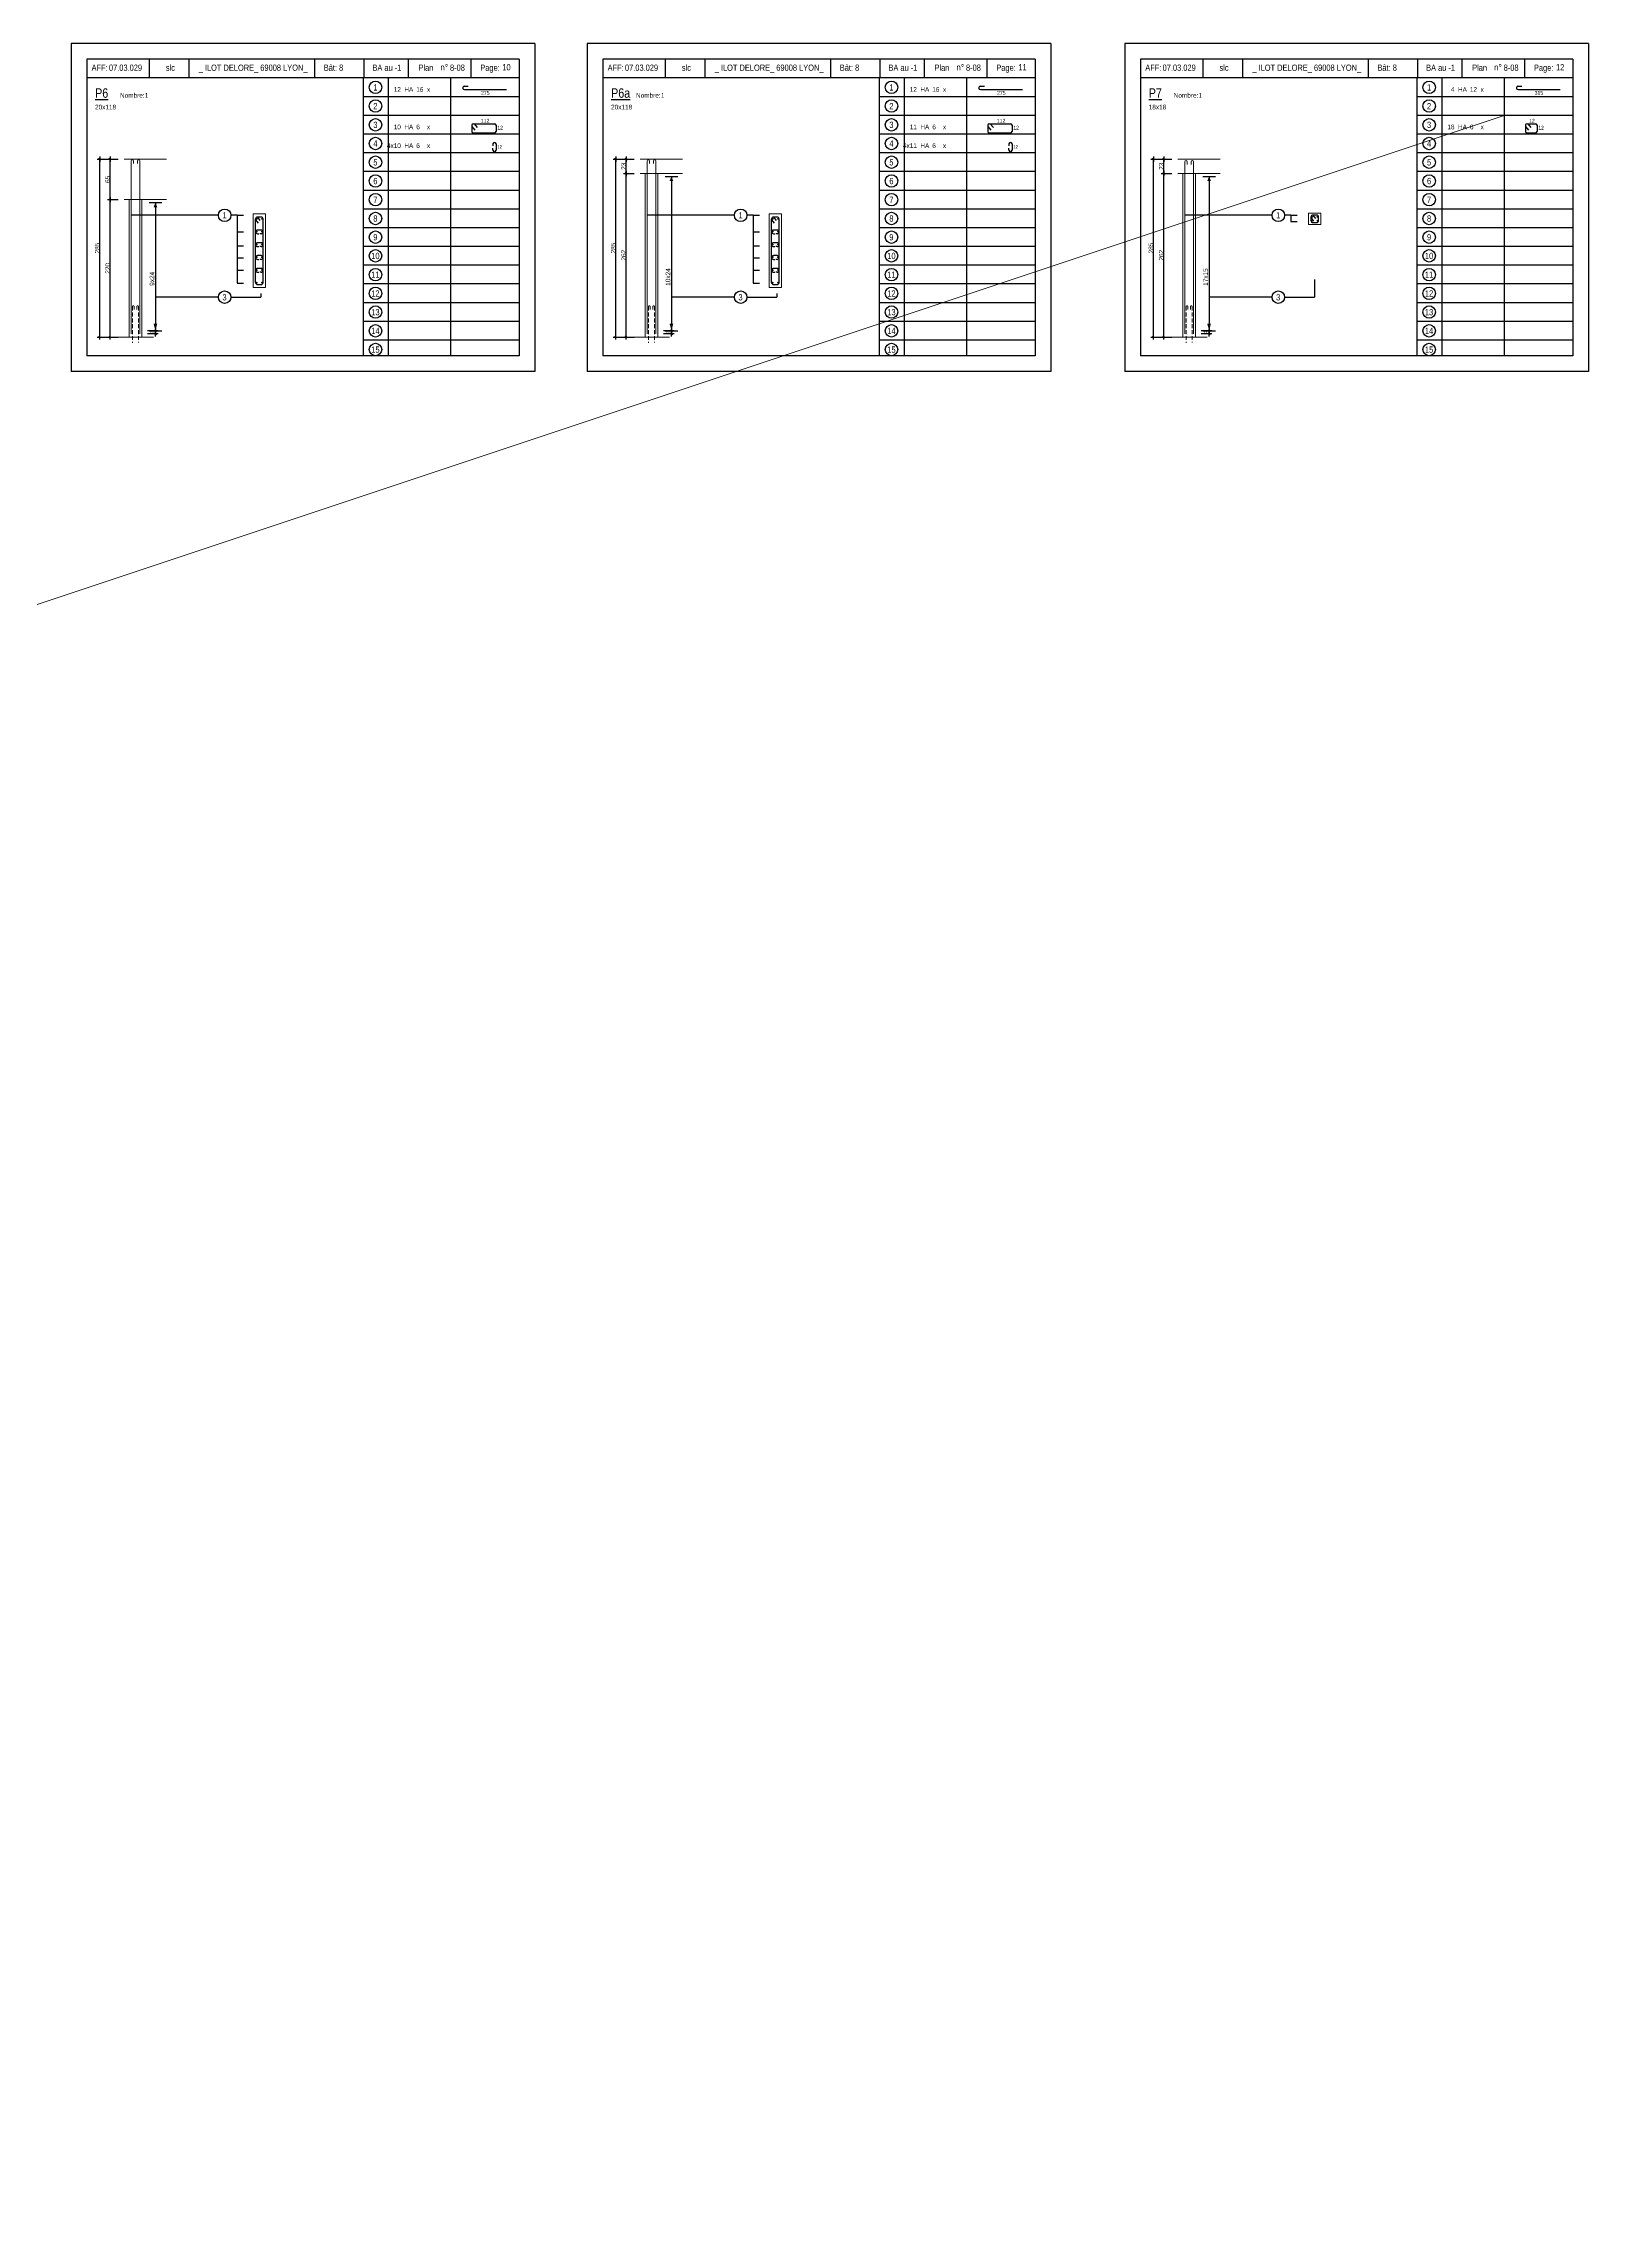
# Model space of a CAD drawing. Header units: metres. Extents: x -9927 to 45032, y -190416 to 12166.
# Drawn here: x 14492 to 19441, y -51960 to -44974 of the extents above; entities that cross this region are included whole.
import ezdxf
from ezdxf.enums import TextEntityAlignment as Align

# ---------------------------------------------------------------- set-up
doc = ezdxf.new("R2010")
doc.units = ezdxf.units.M
doc.header["$PDMODE"] = 65
doc.linetypes.add('CACHE2', pattern=[0.1875, 0.125, -0.0625])
for name, color, linetype in [('01_cote_gen', 4, 'Continuous'), ('01_fenetres', 171, 'Continuous'), ('01_linteaux', 3, 'Continuous'), ('01_sem', 42, 'Continuous'), ('01_texte', 230, 'Continuous'), ('AA_COTES', 2, 'Continuous')]:
    doc.layers.add(name, color=color, linetype=linetype)
doc.styles.add('STYLE2', font='ARIALN.TTF')
doc.dimstyles.new('JB25', dxfattribs={"dimscale": 0.1, "dimtxt": 150, "dimasz": 17, "dimexe": 0.1, "dimexo": 0.1, "dimgap": 0.09, "dimtad": 1, "dimdec": 1, "dimlfac": 0.5, "dimdsep": 46, "dimtxsty": 'STYLE2', "dimblk1": 'BOND_G', "dimblk2": 'BOND_D', "dimsah": 1, "dimcen": 1.5, "dimdle": 0.01, "dimse1": 1, "dimse2": 1, "dimclrd": 4, "dimclre": 2, "dimclrt": 5, "dimadec": 0, "dimazin": 0, "dimtfac": 2.333333, "dimtdec": 1, "dimtix": 1, "dimtmove": 2, "dimatfit": 3, "dimldrblk": 'BOND_G', "dimfxl": 1, "dimtolj": 1, "dimtzin": 0, "dimarcsym": 0})

# ---------------------------------------------------------------- blocks, each defined once
blk = doc.blocks.new('BOND_G')
at = {"layer": 'AA_COTES', "color": 0}
for p, q in [((5, 0), (-5, 0)), ((1.8, 1.8), (-1.8, -1.8)), ((0, -5), (0, 15))]:
    blk.add_line(p, q, dxfattribs=at)
blk = doc.blocks.new('BOND_D')
at = {"layer": 'AA_COTES', "color": 0}
for p, q in [((5, 0), (-5, 0)), ((-1.8, -1.8), (1.8, 1.8)), ((0, 5), (0, -15))]:
    blk.add_line(p, q, dxfattribs=at)
blk = doc.blocks.new('*D501')
at = {"layer": '01_cote_gen', "color": 4, "linetype": 'Continuous', "lineweight": -2, "transparency": 16777216}
blk.add_line((14671.2, -45912.1), (14671.2, -45345.5), dxfattribs=at)
at = {"layer": 'DEFPOINTS', "color": 0, "linetype": 'Continuous', "lineweight": 0, "transparency": 16777216}
for p in [(14671.2, -45343.8), (14805.9, -45343.8), (14765.9, -45913.8)]:
    blk.add_point(p, dxfattribs=at)
at = {"layer": '01_cote_gen', "color": 4, "linetype": 'Continuous', "lineweight": -2, "transparency": 16777216, "xscale": 1.7, "yscale": 1.7, "zscale": 1.7}
for name, p, rotation in [('BOND_D', (14671.2, -45343.8), 90), ('BOND_G', (14671.2, -45913.8), 270)]:
    blk.add_blockref(name, p, dxfattribs=dict(at, rotation=rotation))
at = {"layer": '01_cote_gen', "color": 5, "linetype": 'Continuous', "lineweight": 0, "transparency": 16777216, "insert": (14663.6, -45628.8), "char_height": 15, "attachment_point": 5, "rotation": 90, "style": 'STYLE2'}
blk.add_mtext('\\A1;285', dxfattribs=at)
blk = doc.blocks.new('*D502')
at = {"layer": '01_cote_gen', "color": 4, "linetype": 'Continuous', "lineweight": -2, "transparency": 16777216}
blk.add_line((14704.4, -45472.1), (14704.4, -45345.5), dxfattribs=at)
at = {"layer": 'DEFPOINTS', "color": 0, "linetype": 'Continuous', "lineweight": 0, "transparency": 16777216}
for p in [(14704.4, -45343.8), (14852.6, -45343.8), (14861.7, -45473.8)]:
    blk.add_point(p, dxfattribs=at)
at = {"layer": '01_cote_gen', "color": 4, "linetype": 'Continuous', "lineweight": -2, "transparency": 16777216, "xscale": 1.7, "yscale": 1.7, "zscale": 1.7}
for name, p, rotation in [('BOND_D', (14704.4, -45343.8), 90), ('BOND_G', (14704.4, -45473.8), 270)]:
    blk.add_blockref(name, p, dxfattribs=dict(at, rotation=rotation))
at = {"layer": '01_cote_gen', "color": 5, "linetype": 'Continuous', "lineweight": 0, "transparency": 16777216, "insert": (14696.7, -45408.8), "char_height": 15, "attachment_point": 5, "rotation": 90, "style": 'STYLE2'}
blk.add_mtext('\\A1;65', dxfattribs=at)
blk = doc.blocks.new('*D503')
at = {"layer": '01_cote_gen', "color": 4, "linetype": 'Continuous', "lineweight": -2, "transparency": 16777216}
blk.add_line((14704.4, -45912.1), (14704.4, -45475.5), dxfattribs=at)
at = {"layer": 'DEFPOINTS', "color": 0, "linetype": 'Continuous', "lineweight": 0, "transparency": 16777216}
for p in [(14704.4, -45473.8), (14712.9, -45473.8), (14722.5, -45913.8)]:
    blk.add_point(p, dxfattribs=at)
at = {"layer": '01_cote_gen', "color": 4, "linetype": 'Continuous', "lineweight": -2, "transparency": 16777216, "xscale": 1.7, "yscale": 1.7, "zscale": 1.7}
for name, p, rotation in [('BOND_D', (14704.4, -45473.8), 90), ('BOND_G', (14704.4, -45913.8), 270)]:
    blk.add_blockref(name, p, dxfattribs=dict(at, rotation=rotation))
at = {"layer": '01_cote_gen', "color": 5, "linetype": 'Continuous', "lineweight": 0, "transparency": 16777216, "insert": (14696.7, -45693.8), "char_height": 15, "attachment_point": 5, "rotation": 90, "style": 'STYLE2'}
blk.add_mtext('\\A1;220', dxfattribs=at)
blk = doc.blocks.new('*D504')
at = {"layer": '01_cote_gen', "color": 4, "linetype": 'Continuous', "lineweight": -2, "transparency": 16777216}
blk.add_line((14849.8, -45895.5), (14849.8, -45902.1), dxfattribs=at)
at = {"layer": 'DEFPOINTS', "color": 0, "linetype": 'Continuous', "lineweight": 0, "transparency": 16777216}
for p in [(14843, -45893.8), (14799.9, -45903.8), (14849.8, -45903.8)]:
    blk.add_point(p, dxfattribs=at)
at = {"layer": '01_cote_gen', "color": 4, "linetype": 'Continuous', "lineweight": -2, "transparency": 16777216, "xscale": 1.7, "yscale": 1.7, "zscale": 1.7}
for name, p, rotation in [('BOND_G', (14849.8, -45893.8), 90), ('BOND_D', (14849.8, -45903.8), 270)]:
    blk.add_blockref(name, p, dxfattribs=dict(at, rotation=rotation))
at = {"layer": '01_cote_gen', "color": 5, "linetype": 'Continuous', "lineweight": 0, "transparency": 16777216, "insert": (14842.1, -45898.8), "char_height": 15, "attachment_point": 5, "rotation": 90, "style": 'STYLE2'}
blk.add_mtext('\\A1;3', dxfattribs=at)
blk = doc.blocks.new('*D505')
at = {"layer": '01_cote_gen', "color": 4, "linetype": 'Continuous', "lineweight": -2, "transparency": 16777216}
blk.add_line((18047, -45912.1), (18047, -45345.5), dxfattribs=at)
at = {"layer": 'DEFPOINTS', "color": 0, "linetype": 'Continuous', "lineweight": 0, "transparency": 16777216}
for p in [(18047, -45343.8), (18181.7, -45343.8), (18141.7, -45913.8)]:
    blk.add_point(p, dxfattribs=at)
at = {"layer": '01_cote_gen', "color": 4, "linetype": 'Continuous', "lineweight": -2, "transparency": 16777216, "xscale": 1.7, "yscale": 1.7, "zscale": 1.7}
for name, p, rotation in [('BOND_D', (18047, -45343.8), 90), ('BOND_G', (18047, -45913.8), 270)]:
    blk.add_blockref(name, p, dxfattribs=dict(at, rotation=rotation))
at = {"layer": '01_cote_gen', "color": 5, "linetype": 'Continuous', "lineweight": 0, "transparency": 16777216, "insert": (18039.3, -45628.8), "char_height": 15, "attachment_point": 5, "rotation": 90, "style": 'STYLE2'}
blk.add_mtext('\\A1;285', dxfattribs=at)
blk = doc.blocks.new('*D506')
at = {"layer": '01_cote_gen', "color": 4, "linetype": 'Continuous', "lineweight": -2, "transparency": 16777216}
blk.add_line((18080.2, -45388.1), (18080.2, -45345.5), dxfattribs=at)
at = {"layer": 'DEFPOINTS', "color": 0, "linetype": 'Continuous', "lineweight": 0, "transparency": 16777216}
for p in [(18080.2, -45343.8), (18228.4, -45343.8), (18237.5, -45389.8)]:
    blk.add_point(p, dxfattribs=at)
at = {"layer": '01_cote_gen', "color": 4, "linetype": 'Continuous', "lineweight": -2, "transparency": 16777216, "xscale": 1.7, "yscale": 1.7, "zscale": 1.7}
for name, p, rotation in [('BOND_D', (18080.2, -45343.8), 90), ('BOND_G', (18080.2, -45389.8), 270)]:
    blk.add_blockref(name, p, dxfattribs=dict(at, rotation=rotation))
at = {"layer": '01_cote_gen', "color": 5, "linetype": 'Continuous', "lineweight": 0, "transparency": 16777216, "insert": (18072.5, -45366.8), "char_height": 15, "attachment_point": 5, "rotation": 90, "style": 'STYLE2'}
blk.add_mtext('\\A1;23', dxfattribs=at)
blk = doc.blocks.new('*D507')
at = {"layer": '01_cote_gen', "color": 4, "linetype": 'Continuous', "lineweight": -2, "transparency": 16777216}
blk.add_line((18080.2, -45912.1), (18080.2, -45391.5), dxfattribs=at)
at = {"layer": 'DEFPOINTS', "color": 0, "linetype": 'Continuous', "lineweight": 0, "transparency": 16777216}
for p in [(18080.2, -45389.8), (18088.7, -45389.8), (18098.3, -45913.8)]:
    blk.add_point(p, dxfattribs=at)
at = {"layer": '01_cote_gen', "color": 4, "linetype": 'Continuous', "lineweight": -2, "transparency": 16777216, "xscale": 1.7, "yscale": 1.7, "zscale": 1.7}
for name, p, rotation in [('BOND_D', (18080.2, -45389.8), 90), ('BOND_G', (18080.2, -45913.8), 270)]:
    blk.add_blockref(name, p, dxfattribs=dict(at, rotation=rotation))
at = {"layer": '01_cote_gen', "color": 5, "linetype": 'Continuous', "lineweight": 0, "transparency": 16777216, "insert": (18072.5, -45651.8), "char_height": 15, "attachment_point": 5, "rotation": 90, "style": 'STYLE2'}
blk.add_mtext('\\A1;262', dxfattribs=at)
blk = doc.blocks.new('*D508')
at = {"layer": '01_cote_gen', "color": 4, "linetype": 'Continuous', "lineweight": -2, "transparency": 16777216}
blk.add_line((18225.6, -45895.5), (18225.6, -45902.1), dxfattribs=at)
at = {"layer": 'DEFPOINTS', "color": 0, "linetype": 'Continuous', "lineweight": 0, "transparency": 16777216}
for p in [(18218.7, -45893.8), (18175.7, -45903.8), (18225.6, -45903.8)]:
    blk.add_point(p, dxfattribs=at)
at = {"layer": '01_cote_gen', "color": 4, "linetype": 'Continuous', "lineweight": -2, "transparency": 16777216, "xscale": 1.7, "yscale": 1.7, "zscale": 1.7}
for name, p, rotation in [('BOND_G', (18225.6, -45893.8), 90), ('BOND_D', (18225.6, -45903.8), 270)]:
    blk.add_blockref(name, p, dxfattribs=dict(at, rotation=rotation))
at = {"layer": '01_cote_gen', "color": 5, "linetype": 'Continuous', "lineweight": 0, "transparency": 16777216, "insert": (18217.9, -45898.8), "char_height": 15, "attachment_point": 5, "rotation": 90, "style": 'STYLE2'}
blk.add_mtext('\\A1;3', dxfattribs=at)
blk = doc.blocks.new('*D509')
at = {"layer": '01_cote_gen', "color": 4, "linetype": 'Continuous', "lineweight": -2, "transparency": 16777216}
blk.add_line((16324.4, -45912.1), (16324.4, -45345.5), dxfattribs=at)
at = {"layer": 'DEFPOINTS', "color": 0, "linetype": 'Continuous', "lineweight": 0, "transparency": 16777216}
for p in [(16324.4, -45343.8), (16459.1, -45343.8), (16419.1, -45913.8)]:
    blk.add_point(p, dxfattribs=at)
at = {"layer": '01_cote_gen', "color": 4, "linetype": 'Continuous', "lineweight": -2, "transparency": 16777216, "xscale": 1.7, "yscale": 1.7, "zscale": 1.7}
for name, p, rotation in [('BOND_D', (16324.4, -45343.8), 90), ('BOND_G', (16324.4, -45913.8), 270)]:
    blk.add_blockref(name, p, dxfattribs=dict(at, rotation=rotation))
at = {"layer": '01_cote_gen', "color": 5, "linetype": 'Continuous', "lineweight": 0, "transparency": 16777216, "insert": (16316.8, -45628.8), "char_height": 15, "attachment_point": 5, "rotation": 90, "style": 'STYLE2'}
blk.add_mtext('\\A1;285', dxfattribs=at)
blk = doc.blocks.new('*D510')
at = {"layer": '01_cote_gen', "color": 4, "linetype": 'Continuous', "lineweight": -2, "transparency": 16777216}
blk.add_line((16357.6, -45388.1), (16357.6, -45345.5), dxfattribs=at)
at = {"layer": 'DEFPOINTS', "color": 0, "linetype": 'Continuous', "lineweight": 0, "transparency": 16777216}
for p in [(16357.6, -45343.8), (16505.8, -45343.8), (16514.9, -45389.8)]:
    blk.add_point(p, dxfattribs=at)
at = {"layer": '01_cote_gen', "color": 4, "linetype": 'Continuous', "lineweight": -2, "transparency": 16777216, "xscale": 1.7, "yscale": 1.7, "zscale": 1.7}
for name, p, rotation in [('BOND_D', (16357.6, -45343.8), 90), ('BOND_G', (16357.6, -45389.8), 270)]:
    blk.add_blockref(name, p, dxfattribs=dict(at, rotation=rotation))
at = {"layer": '01_cote_gen', "color": 5, "linetype": 'Continuous', "lineweight": 0, "transparency": 16777216, "insert": (16350, -45366.8), "char_height": 15, "attachment_point": 5, "rotation": 90, "style": 'STYLE2'}
blk.add_mtext('\\A1;23', dxfattribs=at)
blk = doc.blocks.new('*D511')
at = {"layer": '01_cote_gen', "color": 4, "linetype": 'Continuous', "lineweight": -2, "transparency": 16777216}
blk.add_line((16357.6, -45912.1), (16357.6, -45391.5), dxfattribs=at)
at = {"layer": 'DEFPOINTS', "color": 0, "linetype": 'Continuous', "lineweight": 0, "transparency": 16777216}
for p in [(16357.6, -45389.8), (16366.1, -45389.8), (16375.7, -45913.8)]:
    blk.add_point(p, dxfattribs=at)
at = {"layer": '01_cote_gen', "color": 4, "linetype": 'Continuous', "lineweight": -2, "transparency": 16777216, "xscale": 1.7, "yscale": 1.7, "zscale": 1.7}
for name, p, rotation in [('BOND_D', (16357.6, -45389.8), 90), ('BOND_G', (16357.6, -45913.8), 270)]:
    blk.add_blockref(name, p, dxfattribs=dict(at, rotation=rotation))
at = {"layer": '01_cote_gen', "color": 5, "linetype": 'Continuous', "lineweight": 0, "transparency": 16777216, "insert": (16350, -45651.8), "char_height": 15, "attachment_point": 5, "rotation": 90, "style": 'STYLE2'}
blk.add_mtext('\\A1;262', dxfattribs=at)
blk = doc.blocks.new('*D512')
at = {"layer": '01_cote_gen', "color": 4, "linetype": 'Continuous', "lineweight": -2, "transparency": 16777216}
blk.add_line((16503, -45895.5), (16503, -45902.1), dxfattribs=at)
at = {"layer": 'DEFPOINTS', "color": 0, "linetype": 'Continuous', "lineweight": 0, "transparency": 16777216}
for p in [(16496.2, -45893.8), (16453.1, -45903.8), (16503, -45903.8)]:
    blk.add_point(p, dxfattribs=at)
at = {"layer": '01_cote_gen', "color": 4, "linetype": 'Continuous', "lineweight": -2, "transparency": 16777216, "xscale": 1.7, "yscale": 1.7, "zscale": 1.7}
for name, p, rotation in [('BOND_G', (16503, -45893.8), 90), ('BOND_D', (16503, -45903.8), 270)]:
    blk.add_blockref(name, p, dxfattribs=dict(at, rotation=rotation))
at = {"layer": '01_cote_gen', "color": 5, "linetype": 'Continuous', "lineweight": 0, "transparency": 16777216, "insert": (16495.3, -45898.8), "char_height": 15, "attachment_point": 5, "rotation": 90, "style": 'STYLE2'}
blk.add_mtext('\\A1;3', dxfattribs=at)

msp = doc.modelspace()

# ---------------------------------------------------------------- linework, layer by layer
at = {"layer": '01_cote_gen', "linetype": 'Continuous', "lineweight": 0}
msp.add_line((-1103.41, -51959.75), (19170.78, -45203.94), dxfattribs=at)
at = {"layer": '01_cote_gen', "color": 2, "linetype": 'CACHE2', "lineweight": 0, "ltscale": 100}
for p, q in [((14775.9, -45816.82), (14775.9, -45932.39)), ((14781.9, -45816.82), (14781.9, -45825.79)), ((14789.9, -45816.82), (14789.9, -45825.79)), ((14795.9, -45816.82), (14795.9, -45931.53)), ((16429.12, -45816.82), (16429.12, -45932.39)), ((16435.12, -45816.82), (16435.12, -45825.79)), ((16443.12, -45816.82), (16443.12, -45825.79)), ((16449.12, -45816.82), (16449.12, -45931.53)), ((18151.68, -45816.82), (18151.68, -45932.39)), ((18157.68, -45816.82), (18157.68, -45825.79)), ((18165.68, -45816.82), (18165.68, -45825.79)), ((18171.68, -45816.82), (18171.68, -45931.53))]:
    msp.add_line(p, q, dxfattribs=at)
for centre in [(14778.9, -45816.82), (14792.9, -45816.82), (16432.12, -45816.82), (16446.12, -45816.82), (18154.68, -45816.82), (18168.68, -45816.82)]:
    msp.add_arc(centre, 3, 0, 180, dxfattribs=at)
at = {"layer": '01_fenetres', "ltscale": 30}
for p, q in [((14630.01, -45023.94), (14630.01, -45973.94)), ((14630.01, -45023.94), (14630.01, -45973.94)), ((14630.01, -45023.94), (14630.01, -45973.94)), ((16015.01, -45023.94), (14630.01, -45023.94)), ((14830.01, -45023.94), (14830.01, -45083.94)), ((14956.5, -45023.94), (14956.5, -45083.94)), ((15359.28, -45023.94), (15359.28, -45083.94)), ((15517.69, -45023.94), (15517.69, -45083.94)), ((15660.87, -45083.94), (15660.87, -45023.94)), ((15860.87, -45083.94), (15860.87, -45023.94)), ((16015.01, -45023.94), (16015.01, -45973.94)), ((16283.22, -45023.94), (16283.22, -45973.94)), ((16283.22, -45023.94), (16283.22, -45973.94)), ((16283.22, -45023.94), (16283.22, -45973.94)), ((17668.22, -45023.94), (16283.22, -45023.94)), ((16483.22, -45023.94), (16483.22, -45083.94)), ((16609.71, -45023.94), (16609.71, -45083.94)), ((17012.49, -45023.94), (17012.49, -45083.94)), ((17170.9, -45023.94), (17170.9, -45083.94)), ((17314.09, -45083.94), (17314.09, -45023.94)), ((17514.09, -45083.94), (17514.09, -45023.94)), ((17668.22, -45023.94), (17668.22, -45973.94)), ((18005.78, -45023.94), (18005.78, -45973.94)), ((18005.78, -45023.94), (18005.78, -45973.94)), ((18005.78, -45023.94), (18005.78, -45973.94)), ((19390.78, -45023.94), (18005.78, -45023.94)), ((18205.78, -45023.94), (18205.78, -45083.94)), ((18332.28, -45023.94), (18332.28, -45083.94)), ((18735.06, -45023.94), (18735.06, -45083.94)), ((18893.47, -45023.94), (18893.47, -45083.94)), ((19036.65, -45083.94), (19036.65, -45023.94)), ((19236.65, -45083.94), (19236.65, -45023.94)), ((19390.78, -45023.94), (19390.78, -45973.94)), ((16015.01, -45083.94), (14630.01, -45083.94)), ((17668.22, -45083.94), (16283.22, -45083.94)), ((19390.78, -45083.94), (18005.78, -45083.94)), ((16015.01, -45973.94), (14630.01, -45973.94)), ((17668.22, -45973.94), (16283.22, -45973.94)), ((19390.78, -45973.94), (18005.78, -45973.94))]:
    msp.add_line(p, q, dxfattribs=at)
at = {"layer": '01_linteaux', "linetype": 'Continuous'}
for p, q in [((15838.55, -45110.19), (15852.29, -45110.19)), ((15839.78, -45121.17), (15974.09, -45121.17)), ((17491.76, -45110.19), (17505.5, -45110.19)), ((17492.99, -45121.17), (17627.31, -45121.17)), ((19214.33, -45110.19), (19228.07, -45110.19)), ((19215.56, -45121.17), (19349.87, -45121.17)), ((15863.46, -45235.47), (15863.46, -45255.08)), ((15863.46, -45239.6), (15872.65, -45250.94)), ((15868.46, -45230.47), (15936.04, -45230.47)), ((15868.46, -45260.08), (15936.04, -45260.08)), ((15871.15, -45230.47), (15881.13, -45242.78)), ((15941.04, -45235.47), (15941.04, -45255.08)), ((17516.67, -45235.47), (17516.67, -45255.08)), ((17516.67, -45239.6), (17525.86, -45250.94)), ((17521.67, -45230.47), (17589.25, -45230.47)), ((17521.67, -45260.08), (17589.25, -45260.08)), ((17524.36, -45230.47), (17534.34, -45242.78)), ((17594.25, -45235.47), (17594.25, -45255.08)), ((19239.23, -45235.47), (19239.23, -45255.08)), ((19239.23, -45239.6), (19248.42, -45250.94)), ((19244.23, -45230.47), (19271.14, -45230.47)), ((19244.23, -45260.08), (19271.14, -45260.08)), ((19246.92, -45230.47), (19256.9, -45242.78)), ((19276.14, -45235.47), (19276.14, -45255.08)), ((15931.04, -45295.47), (15931.04, -45301.84)), ((15931.04, -45315.08), (15931.04, -45309.23)), ((15941.04, -45295.47), (15941.04, -45315.08)), ((17584.25, -45295.47), (17584.25, -45301.84)), ((17584.25, -45315.08), (17584.25, -45309.23)), ((17594.25, -45295.47), (17594.25, -45315.08))]:
    msp.add_line(p, q, dxfattribs=at)
for centre, start, end in [((15839.66, -45115.07), 102.77382, 192.77382), ((15839.78, -45116.17), 180, 270), ((17492.87, -45115.07), 102.77382, 192.77382), ((17492.99, -45116.17), 180, 270), ((19215.43, -45115.07), 102.77382, 192.77382), ((19215.56, -45116.17), 180, 270), ((15868.46, -45235.47), 90, 180), ((15868.46, -45255.08), 180, 270), ((15936.04, -45235.47), 0, 90), ((15936.04, -45255.08), 270, 0), ((17521.67, -45235.47), 90, 180), ((17521.67, -45255.08), 180, 270), ((17589.25, -45235.47), 0, 90), ((17589.25, -45255.08), 270, 0), ((19244.23, -45235.47), 90, 180), ((19244.23, -45255.08), 180, 270), ((19271.14, -45235.47), 0, 90), ((19271.14, -45255.08), 270, 0), ((15936.04, -45295.47), 90, 180), ((15936.04, -45315.08), 180, 270), ((15936.04, -45295.47), 0, 90), ((15936.04, -45315.08), 270, 0), ((17589.25, -45295.47), 90, 180), ((17589.25, -45315.08), 180, 270), ((17589.25, -45295.47), 0, 90), ((17589.25, -45315.08), 270, 0)]:
    msp.add_arc(centre, 5, start, end, dxfattribs=at)
at = {"layer": '01_sem', "color": 2, "lineweight": 0, "ltscale": 7}
for p, q in [((14765.9, -45343.82), (14749.46, -45343.82)), ((14885.08, -45343.82), (14765.9, -45343.82)), ((14771.9, -45349.76), (14771.9, -45903.82)), ((14779.9, -45349.76), (14779.9, -45358.16)), ((14791.9, -45349.76), (14791.9, -45358.16)), ((14799.9, -45349.76), (14799.9, -45903.82)), ((16419.12, -45343.82), (16402.68, -45343.82)), ((16419.12, -45389.82), (16402.68, -45389.82)), ((16538.3, -45343.82), (16419.12, -45343.82)), ((16419.12, -45389.82), (16419.12, -45913.82)), ((16538.3, -45389.82), (16419.12, -45389.82)), ((16425.12, -45349.76), (16425.12, -45903.82)), ((16433.12, -45349.76), (16433.12, -45358.16)), ((16445.12, -45349.76), (16445.12, -45358.16)), ((16453.12, -45349.76), (16453.12, -45903.82)), ((16459.12, -45389.82), (16459.12, -45913.82)), ((18141.68, -45343.82), (18125.24, -45343.82)), ((18141.68, -45389.82), (18125.24, -45389.82)), ((18260.86, -45343.82), (18141.68, -45343.82)), ((18141.68, -45389.82), (18141.68, -45913.82)), ((18260.86, -45389.82), (18141.68, -45389.82)), ((18147.68, -45352.36), (18147.68, -45903.82)), ((18155.68, -45352.36), (18155.68, -45360.76)), ((18167.68, -45352.36), (18167.68, -45360.76)), ((18175.68, -45352.36), (18175.68, -45903.82)), ((18181.68, -45389.82), (18181.68, -45913.82)), ((14765.9, -45473.82), (14749.46, -45473.82)), ((14765.9, -45473.82), (14765.9, -45913.82)), ((14885.08, -45473.82), (14765.9, -45473.82)), ((14805.9, -45473.82), (14805.9, -45913.82)), ((15162.84, -45755.53), (15162.84, -45519.53)), ((15202.84, -45519.53), (15162.84, -45519.53)), ((15162.84, -45755.53), (15162.84, -45519.53)), ((15202.84, -45519.53), (15162.84, -45519.53)), ((15202.84, -45755.53), (15202.84, -45519.53)), ((16816.06, -45755.53), (16816.05, -45519.53)), ((16856.05, -45519.53), (16816.05, -45519.53)), ((16816.06, -45755.53), (16816.05, -45519.53)), ((16856.05, -45519.53), (16816.05, -45519.53)), ((16856.06, -45755.53), (16856.05, -45519.53)), ((18584.1, -45517.12), (18544.1, -45517.13)), ((18584.1, -45517.12), (18544.1, -45517.13)), ((18544.1, -45553.13), (18544.1, -45517.13)), ((18544.1, -45553.13), (18544.1, -45517.13)), ((18584.1, -45553.13), (18584.1, -45517.12)), ((18544.1, -45553.13), (18584.1, -45553.13)), ((18544.1, -45553.13), (18584.1, -45553.13)), ((15162.84, -45755.53), (15202.84, -45755.53)), ((15162.84, -45755.53), (15202.84, -45755.53)), ((15202.85, -45755.53), (15162.85, -45755.53)), ((16816.06, -45755.53), (16856.06, -45755.53)), ((16816.06, -45755.53), (16856.06, -45755.53)), ((16856.06, -45755.53), (16816.06, -45755.53)), ((14843.45, -45913.82), (14710.17, -45913.82)), ((16496.67, -45913.82), (16363.39, -45913.82)), ((18219.23, -45913.82), (18085.95, -45913.82))]:
    msp.add_line(p, q, dxfattribs=at)
for centre in [(14775.9, -45349.76), (14795.9, -45349.76), (16429.12, -45349.76), (16449.12, -45349.76), (18151.68, -45352.36), (18171.68, -45352.36)]:
    msp.add_arc(centre, 4, 0, 180, dxfattribs=at)
at = {"layer": '01_texte', "ltscale": 30}
for p, q in [((16065.01, -44973.94), (14580.01, -44973.94)), ((14580.01, -44973.94), (14580.01, -46023.94)), ((16065.01, -44973.94), (16065.01, -46023.94)), ((16065.01, -44973.94), (16065.01, -46023.94)), ((17718.22, -44973.94), (16233.22, -44973.94)), ((16233.22, -44973.94), (16233.22, -46023.94)), ((17718.22, -44973.94), (17718.22, -46023.94)), ((17718.22, -44973.94), (17718.22, -46023.94)), ((19440.78, -44973.94), (17955.78, -44973.94)), ((17955.78, -44973.94), (17955.78, -46023.94)), ((19440.78, -44973.94), (19440.78, -46023.94)), ((19440.78, -44973.94), (19440.78, -46023.94)), ((15515.01, -45083.94), (15515.01, -45973.94)), ((15595.01, -45083.94), (15595.01, -45973.94)), ((15795.01, -45083.94), (15795.01, -45973.94)), ((17168.22, -45083.94), (17168.22, -45973.94)), ((17248.22, -45083.94), (17248.22, -45973.94)), ((17448.22, -45083.94), (17448.22, -45973.94)), ((18890.78, -45083.94), (18890.78, -45973.94)), ((18970.78, -45083.94), (18970.78, -45973.94)), ((19170.78, -45083.94), (19170.78, -45973.94)), ((16015.01, -45143.94), (15515.01, -45143.94)), ((17668.22, -45143.94), (17168.22, -45143.94)), ((19390.78, -45143.94), (18890.78, -45143.94)), ((16015.01, -45203.94), (15515.01, -45203.94)), ((16015.01, -45263.94), (15515.01, -45263.94)), ((17668.22, -45203.94), (17168.22, -45203.94)), ((17668.22, -45263.94), (17168.22, -45263.94)), ((19390.78, -45203.94), (18890.78, -45203.94)), ((19390.78, -45263.94), (18890.78, -45263.94)), ((16015.01, -45323.94), (15515.01, -45323.94)), ((17668.22, -45323.94), (17168.22, -45323.94)), ((19390.78, -45323.94), (18890.78, -45323.94)), ((16015.01, -45383.94), (15515.01, -45383.94)), ((16482.85, -45399.11), (16523.17, -45399.11)), ((16503.01, -45399.11), (16503.01, -45900.7)), ((17668.22, -45383.94), (17168.22, -45383.94)), ((18205.41, -45399.11), (18245.73, -45399.11)), ((18225.57, -45399.11), (18225.57, -45900.7)), ((19390.78, -45383.94), (18890.78, -45383.94)), ((16015.01, -45443.94), (15515.01, -45443.94)), ((17668.22, -45443.94), (17168.22, -45443.94)), ((19390.78, -45443.94), (18890.78, -45443.94)), ((14829.64, -45483.11), (14869.95, -45483.11)), ((14849.79, -45483.11), (14849.79, -45900.7)), ((15170.84, -45739.53), (15170.84, -45535.53)), ((15170.84, -45538.09), (15178.84, -45548.81)), ((15188.84, -45529.53), (15176.84, -45529.53)), ((15176.84, -45529.53), (15184.84, -45540.26)), ((15194.84, -45739.53), (15194.84, -45535.53)), ((16015.01, -45503.94), (15515.01, -45503.94)), ((16824.06, -45739.53), (16824.05, -45535.53)), ((16824.05, -45538.09), (16832.05, -45548.81)), ((16842.05, -45529.53), (16830.05, -45529.53)), ((16830.05, -45529.53), (16838.05, -45540.26)), ((16848.06, -45739.53), (16848.05, -45535.53)), ((17668.22, -45503.94), (17168.22, -45503.94)), ((18552.1, -45541.13), (18552.1, -45529.13)), ((18552.1, -45531.68), (18560.09, -45542.41)), ((18570.1, -45523.12), (18558.1, -45523.13)), ((18558.1, -45523.13), (18566.09, -45533.85)), ((18558.1, -45547.13), (18570.1, -45547.13)), ((18576.1, -45541.13), (18576.1, -45529.12)), ((19390.78, -45503.94), (18890.78, -45503.94)), ((15188.84, -45571.04), (15176.84, -45571.04)), ((15176.84, -45583.04), (15181.03, -45583.04)), ((15188.84, -45612.04), (15176.84, -45612.04)), ((15188.84, -45583.04), (15184.66, -45583.04)), ((16015.01, -45563.94), (15515.01, -45563.94)), ((16842.05, -45571.04), (16830.05, -45571.04)), ((16830.05, -45583.04), (16834.24, -45583.04)), ((16842.05, -45612.04), (16830.05, -45612.04)), ((16842.05, -45583.04), (16837.87, -45583.04)), ((17668.22, -45563.94), (17168.22, -45563.94)), ((19390.78, -45563.94), (18890.78, -45563.94)), ((15176.84, -45624.04), (15181.03, -45624.04)), ((15188.84, -45653.04), (15176.84, -45653.04)), ((15176.84, -45665.04), (15181.03, -45665.04)), ((15188.84, -45624.04), (15184.66, -45624.04)), ((15188.84, -45665.04), (15184.66, -45665.04)), ((16015.01, -45623.94), (15515.01, -45623.94)), ((16015.01, -45683.94), (15515.01, -45683.94)), ((16830.05, -45624.04), (16834.24, -45624.04)), ((16842.05, -45653.04), (16830.05, -45653.04)), ((16830.05, -45665.04), (16834.24, -45665.04)), ((16842.05, -45624.04), (16837.87, -45624.04)), ((16842.05, -45665.04), (16837.87, -45665.04)), ((17668.22, -45623.94), (17168.22, -45623.94)), ((17668.22, -45683.94), (17168.22, -45683.94)), ((19390.78, -45623.94), (18890.78, -45623.94)), ((19390.78, -45683.94), (18890.78, -45683.94)), ((15188.84, -45694.04), (15176.84, -45694.04)), ((15176.84, -45706.04), (15181.03, -45706.04)), ((15176.84, -45745.53), (15188.84, -45745.53)), ((15188.84, -45706.04), (15184.66, -45706.04)), ((16015.01, -45743.94), (15515.01, -45743.94)), ((16842.06, -45694.04), (16830.06, -45694.04)), ((16830.06, -45706.04), (16834.24, -45706.04)), ((16830.06, -45745.53), (16842.06, -45745.53)), ((16842.06, -45706.04), (16837.87, -45706.04)), ((17668.22, -45743.94), (17168.22, -45743.94)), ((19390.78, -45743.94), (18890.78, -45743.94)), ((16015.01, -45803.94), (15515.01, -45803.94)), ((17668.22, -45803.94), (17168.22, -45803.94)), ((19390.78, -45803.94), (18890.78, -45803.94)), ((14829.64, -45893.82), (14869.95, -45893.82)), ((16015.01, -45863.94), (15515.01, -45863.94)), ((16482.85, -45893.82), (16523.17, -45893.82)), ((17668.22, -45863.94), (17168.22, -45863.94)), ((18205.41, -45893.82), (18245.73, -45893.82)), ((19390.78, -45863.94), (18890.78, -45863.94)), ((16015.01, -45923.94), (15515.01, -45923.94)), ((17668.22, -45923.94), (17168.22, -45923.94)), ((19390.78, -45923.94), (18890.78, -45923.94)), ((16065.01, -46023.94), (14580.01, -46023.94)), ((17718.22, -46023.94), (16233.22, -46023.94)), ((19440.78, -46023.94), (17955.78, -46023.94))]:
    msp.add_line(p, q, dxfattribs=at)
at = {"layer": '01_texte'}
for p, q in [((15051.63, -45523.91), (14771.9, -45523.91)), ((15112.1, -45523.91), (15091.63, -45523.91)), ((15112.1, -45523.91), (15112.1, -45741.3)), ((15112.1, -45523.91), (15132.11, -45523.91)), ((16704.84, -45523.91), (16425.12, -45523.91)), ((16765.31, -45523.91), (16744.84, -45523.91)), ((16765.31, -45523.91), (16765.31, -45741.3)), ((16765.31, -45523.91), (16785.33, -45523.91)), ((18427.41, -45523.91), (18147.68, -45523.91)), ((18487.88, -45523.91), (18467.41, -45523.91)), ((18487.88, -45523.91), (18487.88, -45543.68)), ((18487.88, -45523.91), (18507.89, -45523.91)), ((18487.88, -45543.68), (18507.89, -45543.68)), ((15112.1, -45576.99), (15132.11, -45576.99)), ((16765.31, -45576.99), (16785.33, -45576.99)), ((15112.1, -45621.41), (15132.11, -45621.41)), ((15112.1, -45659.91), (15132.11, -45659.91)), ((16765.31, -45621.41), (16785.33, -45621.41)), ((16765.31, -45659.91), (16785.33, -45659.91)), ((15112.1, -45699.15), (15132.11, -45699.15)), ((15112.1, -45741.3), (15132.11, -45741.3)), ((16765.31, -45699.15), (16785.33, -45699.15)), ((16765.31, -45741.3), (16785.33, -45741.3)), ((18563.31, -45729.32), (18563.31, -45786.35)), ((15051.63, -45786.35), (14849.79, -45786.35)), ((15091.63, -45786.35), (15187.53, -45786.35)), ((15187.53, -45774.01), (15187.53, -45786.35)), ((16704.84, -45786.35), (16503.01, -45786.35)), ((16744.84, -45786.35), (16840.74, -45786.35)), ((16840.74, -45774.01), (16840.74, -45786.35)), ((18427.41, -45786.35), (18225.57, -45786.35)), ((18467.41, -45786.35), (18563.31, -45786.35))]:
    msp.add_line(p, q, dxfattribs=at)
at = {"layer": '01_texte', "ltscale": 30, "const_width": 3, "flags": 128}
for points in [[(15175.78, -45535.24, -1), (15172.78, -45535.24, -1)], [(15189.91, -45535.24, 1), (15192.91, -45535.24, 1)], [(16828.99, -45535.24, -1), (16825.99, -45535.24, -1)], [(16843.12, -45535.24, 1), (16846.12, -45535.24, 1)], [(18557.03, -45528.83, -1), (18554.03, -45528.83, -1)], [(18557.03, -45541.43, 1), (18554.03, -45541.43, 1)], [(18571.16, -45528.83, 1), (18574.16, -45528.83, 1)], [(18571.16, -45541.43, -1), (18574.16, -45541.43, -1)], [(15175.78, -45576.24, -1), (15172.78, -45576.24, -1)], [(15175.78, -45617.24, -1), (15172.78, -45617.24, -1)], [(15189.91, -45576.24, 1), (15192.91, -45576.24, 1)], [(15189.91, -45617.24, 1), (15192.91, -45617.24, 1)], [(16828.99, -45576.24, -1), (16825.99, -45576.24, -1)], [(16828.99, -45617.24, -1), (16825.99, -45617.24, -1)], [(16843.12, -45576.24, 1), (16846.12, -45576.24, 1)], [(16843.12, -45617.24, 1), (16846.12, -45617.24, 1)], [(15175.78, -45658.24, -1), (15172.78, -45658.24, -1)], [(15189.91, -45658.24, 1), (15192.91, -45658.24, 1)], [(16828.99, -45658.24, -1), (16825.99, -45658.24, -1)], [(16843.12, -45658.24, 1), (16846.12, -45658.24, 1)], [(15175.78, -45699.24, -1), (15172.78, -45699.24, -1)], [(15175.78, -45739.83, 1), (15172.78, -45739.83, 1)], [(15189.91, -45699.24, 1), (15192.91, -45699.24, 1)], [(15189.91, -45739.83, -1), (15192.91, -45739.83, -1)], [(16828.99, -45699.24, -1), (16825.99, -45699.24, -1)], [(16828.99, -45739.83, 1), (16825.99, -45739.83, 1)], [(16843.12, -45699.24, 1), (16846.12, -45699.24, 1)], [(16843.12, -45739.83, -1), (16846.12, -45739.83, -1)]]:
    msp.add_lwpolyline(points, format="xyb", close=True, dxfattribs=at)
at = {"layer": '01_texte'}
for centre in [(15555.01, -45113.94), (17208.22, -45113.94), (18930.78, -45113.94), (15555.01, -45173.94), (17208.22, -45173.94), (18930.78, -45173.94), (15555.01, -45233.94), (17208.22, -45233.94), (18930.78, -45233.94), (15555.01, -45293.94), (15555.01, -45353.94), (17208.22, -45293.94), (17208.22, -45353.94), (18930.78, -45293.94), (18930.78, -45353.94), (15555.01, -45413.94), (17208.22, -45413.94), (18930.78, -45413.94), (15555.01, -45473.94), (17208.22, -45473.94), (18930.78, -45473.94), (15071.63, -45523.91), (15555.01, -45533.94), (16724.84, -45523.91), (17208.22, -45533.94), (18447.41, -45523.91), (18930.78, -45533.94), (15555.01, -45593.94), (17208.22, -45593.94), (18930.78, -45593.94), (15555.01, -45653.94), (17208.22, -45653.94), (18930.78, -45653.94), (15555.01, -45713.94), (15555.01, -45773.94), (17208.22, -45713.94), (17208.22, -45773.94), (18930.78, -45713.94), (18930.78, -45773.94), (15071.63, -45786.35), (15555.01, -45833.94), (16724.84, -45786.35), (17208.22, -45833.94), (18447.41, -45786.35), (18930.78, -45833.94), (15555.01, -45893.94), (17208.22, -45893.94), (18930.78, -45893.94), (15555.01, -45953.94), (17208.22, -45953.94), (18930.78, -45953.94)]:
    msp.add_circle(centre, 20, dxfattribs=at)
at = {"layer": '01_texte', "ltscale": 30}
for centre, start, end in [((15176.84, -45535.53), 90.000915, 180), ((15188.84, -45535.53), 0, 90.000915), ((16830.05, -45535.53), 90.000915, 180), ((16842.05, -45535.53), 0, 90.000915), ((18558.1, -45529.13), 90.000915, 180), ((18558.1, -45541.13), 180, 270), ((18570.1, -45529.12), 0, 90.000915), ((18570.1, -45541.13), 270, 0), ((15176.84, -45577.04), 90.000915, 180), ((15176.84, -45577.04), 180, 269.999085), ((15176.84, -45618.04), 90.000915, 180), ((15188.84, -45577.04), 0, 90.000915), ((15188.84, -45577.04), 269.999085, 360), ((15188.84, -45618.04), 0, 90.000915), ((16830.05, -45577.04), 90.000915, 180), ((16830.05, -45577.04), 180, 269.999085), ((16830.05, -45618.04), 90.000915, 180), ((16842.05, -45577.04), 0, 90.000915), ((16842.05, -45577.04), 269.999085, 360), ((16842.05, -45618.04), 0, 90.000915), ((15176.84, -45618.04), 180, 269.999085), ((15176.84, -45659.04), 90.000915, 180), ((15176.84, -45659.04), 180, 269.999085), ((15188.84, -45618.04), 269.999085, 360), ((15188.84, -45659.04), 0, 90.000915), ((15188.84, -45659.04), 269.999085, 360), ((16830.05, -45618.04), 180, 269.999085), ((16830.05, -45659.04), 90.000915, 180), ((16830.05, -45659.04), 180, 269.999085), ((16842.05, -45618.04), 269.999085, 360), ((16842.05, -45659.04), 0, 90.000915), ((16842.05, -45659.04), 269.999085, 360), ((15176.84, -45700.04), 90.000915, 180), ((15176.84, -45700.04), 180, 269.999085), ((15176.84, -45739.53), 180, 270), ((15188.84, -45700.04), 0, 90.000915), ((15188.84, -45700.04), 269.999085, 360), ((15188.84, -45739.53), 270, 0), ((16830.06, -45700.04), 90.000915, 180), ((16830.06, -45700.04), 180, 269.999085), ((16830.06, -45739.53), 180, 270), ((16842.06, -45700.04), 0, 90.000915), ((16842.06, -45700.04), 269.999085, 360), ((16842.06, -45739.53), 270, 0)]:
    msp.add_arc(centre, 6, start, end, dxfattribs=at)
for points in [[(16503.01, -45399.11), (16497.11, -45414.18), (16503.01, -45414.18)], [(16503.01, -45399.11), (16508.91, -45414.18), (16503.01, -45414.18)], [(18225.57, -45399.11), (18219.67, -45414.18), (18225.57, -45414.18)], [(18225.57, -45399.11), (18231.47, -45414.18), (18225.57, -45414.18)], [(14849.79, -45483.11), (14843.89, -45498.18), (14849.79, -45498.18)], [(14849.79, -45483.11), (14855.7, -45498.18), (14849.79, -45498.18)], [(14849.79, -45893.82), (14843.89, -45870.75), (14849.79, -45870.75)], [(14849.79, -45893.82), (14855.7, -45870.75), (14849.79, -45870.75)], [(16503.01, -45893.82), (16497.11, -45870.75), (16503.01, -45870.75)], [(16503.01, -45893.82), (16508.91, -45870.75), (16503.01, -45870.75)], [(18225.57, -45893.82), (18219.67, -45870.75), (18225.57, -45870.75)], [(18225.57, -45893.82), (18231.47, -45870.75), (18225.57, -45870.75)]]:
    msp.add_solid(points, dxfattribs=at)

# ---------------------------------------------------------------- texts
at = {"layer": '01_texte', "style": 'STYLE2'}
for s, height, p in [('AFF:', 20, (14645.3, -45061.09)), ('07.03.029', 20, (14700.97, -45061.09)), ('slc', 20, (14883.13, -45061.09)), ('_ ILOT DELORE_ 69008 LYON_', 20, (14988.38, -45061.09)), ('Bât: 8', 20, (15389.13, -45061.09)), ('BA au -1', 20, (15545.01, -45061.09)), ('Plan', 20, (15692.51, -45061.09)), ('n%%D', 20, (15763.2, -45059.65)), ('8-08', 20, (15793.54, -45061.09)), ('Page:', 20, (15890.59, -45061.09)), ('10', 20, (15961.27, -45059.65)), ('AFF:', 20, (16298.52, -45061.09)), ('07.03.029', 20, (16354.18, -45061.09)), ('slc', 20, (16536.35, -45061.09)), ('_ ILOT DELORE_ 69008 LYON_', 20, (16641.59, -45061.09)), ('Bât: 8', 20, (17042.34, -45061.09)), ('BA au -1', 20, (17198.22, -45061.09)), ('Plan', 20, (17345.73, -45061.09)), ('n%%D', 20, (17416.41, -45059.65)), ('8-08', 20, (17446.75, -45061.09)), ('Page:', 20, (17543.8, -45061.09)), ('11', 20, (17614.49, -45059.65)), ('AFF:', 20, (18021.08, -45061.09)), ('07.03.029', 20, (18076.74, -45061.09)), ('slc', 20, (18258.91, -45061.09)), ('_ ILOT DELORE_ 69008 LYON_', 20, (18364.16, -45061.09)), ('Bât: 8', 20, (18764.91, -45061.09)), ('BA au -1', 20, (18920.79, -45061.09)), ('Plan', 20, (19068.29, -45061.09)), ('n%%D', 20, (19138.98, -45059.65)), ('8-08', 20, (19169.32, -45061.09)), ('Page:', 20, (19266.37, -45061.09)), ('12', 20, (19337.05, -45059.65)), ('%%UP6', 30, (14656.58, -45147.33)), ('HA', 15, (15647.3, -45128.34)), ('16', 15, (15685.47, -45128.34)), ('275', 12, (15892.84, -45137.68)), ('%%UP6a', 30, (16309.8, -45147.33)), ('HA', 15, (17300.51, -45128.34)), ('16', 15, (17338.68, -45128.34)), ('275', 12, (17546.05, -45137.68)), ('%%UP7', 30, (18032.36, -45147.33)), ('HA', 15, (19023.08, -45128.34)), ('12', 15, (19061.24, -45128.34)), ('315', 12, (19268.62, -45137.68)), ('20x118', 15, (14656.4, -45184.76)), ('Nombre:', 15, (14736.4, -45147.33)), ('1', 15, (14816.02, -45147.33)), ('20x118', 15, (16309.61, -45184.76)), ('Nombre:', 15, (16389.61, -45147.33)), ('1', 15, (16469.23, -45147.33)), ('18x18', 15, (18032.17, -45184.76)), ('Nombre:', 15, (18112.17, -45147.33)), ('1', 15, (18191.8, -45147.33)), ('HA', 15, (15647.3, -45248.34)), ('6', 15, (15685.47, -45248.34)), ('112', 12, (15892.51, -45226.92)), ('12', 12, (15945.02, -45249.12)), ('HA', 15, (17300.51, -45248.34)), ('6', 15, (17338.68, -45248.34)), ('112', 12, (17545.73, -45226.92)), ('12', 12, (17598.24, -45249.12)), ('HA', 15, (19023.08, -45248.34)), ('6', 15, (19061.24, -45248.34)), ('12', 12, (19250.54, -45226.92)), ('12', 12, (19280.12, -45249.12)), ('HA', 15, (15647.3, -45308.34)), ('6', 15, (15685.47, -45308.34)), ('12', 10, (15945.02, -45309.12)), ('HA', 15, (17300.51, -45308.34)), ('6', 15, (17338.68, -45308.34)), ('12', 10, (17598.24, -45309.12))]:
    msp.add_text(s, height=height, dxfattribs=at).set_placement(p)
for s, p in [('1', (15554.6, -45114.16)), ('1', (17207.82, -45114.16)), ('1', (18930.38, -45114.16)), ('2', (15554.6, -45174.16)), ('2', (17207.82, -45174.16)), ('2', (18930.38, -45174.16)), ('3', (15554.6, -45234.16)), ('3', (17207.82, -45234.16)), ('3', (18930.38, -45234.16)), ('4', (15554.6, -45294.16)), ('4', (17207.82, -45294.16)), ('4', (18930.38, -45294.16)), ('5', (15554.6, -45354.16)), ('6', (15554.6, -45414.16)), ('5', (17207.82, -45354.16)), ('6', (17207.82, -45414.16)), ('5', (18930.38, -45354.16)), ('6', (18930.38, -45414.16)), ('7', (15554.6, -45474.16)), ('7', (17207.82, -45474.16)), ('7', (18930.38, -45474.16)), ('1', (15071.22, -45524.13)), ('8', (15554.6, -45534.16)), ('1', (16724.44, -45524.13)), ('8', (17207.82, -45534.16)), ('1', (18447, -45524.13)), ('8', (18930.38, -45534.16)), ('9', (15554.6, -45594.16)), ('9', (17207.82, -45594.16)), ('9', (18930.38, -45594.16)), ('10', (15554.6, -45654.16)), ('10', (17207.82, -45654.16)), ('10', (18930.38, -45654.16)), ('11', (15554.6, -45714.16)), ('11', (17207.82, -45714.16)), ('11', (18930.38, -45714.16)), ('3', (15071.22, -45786.57)), ('12', (15554.6, -45774.16)), ('13', (15554.6, -45834.16)), ('3', (16724.44, -45786.57)), ('12', (17207.82, -45774.16)), ('13', (17207.82, -45834.16)), ('3', (18447, -45786.57)), ('12', (18930.38, -45774.16)), ('13', (18930.38, -45834.16)), ('14', (15554.6, -45894.16)), ('14', (17207.82, -45894.16)), ('14', (18930.38, -45894.16)), ('15', (15554.6, -45954.16)), ('15', (17207.82, -45954.16)), ('15', (18930.38, -45954.16))]:
    msp.add_text(s, height=20, dxfattribs=at).set_placement(p, align=Align.MIDDLE_CENTER)
for s, p in [('12', (15636.1, -45128.34)), ('12', (17289.31, -45128.34)), ('4', (19011.87, -45128.34)), ('10', (15636.1, -45248.34)), ('11', (17289.31, -45248.34)), ('18', (19011.87, -45248.34)), ('4x10', (15636.1, -45308.34)), ('4x11', (17289.31, -45308.34))]:
    msp.add_text(s, height=15, dxfattribs=at).set_placement(p, align=Align.RIGHT)
for p in [(15724.88, -45128.34), (17378.09, -45128.34), (19100.66, -45128.34), (15724.88, -45248.34), (17378.09, -45248.34), (19100.66, -45248.34), (15724.88, -45308.34), (17378.09, -45308.34)]:
    msp.add_text('x', height=15, dxfattribs=at).set_placement(p, align=Align.CENTER)
for s, p in [('9x24', (14846.19, -45749.68)), ('10x24', (16499.4, -45749.68)), ('17x15', (18221.97, -45749.68))]:
    msp.add_text(s, height=15, rotation=90, dxfattribs=at).set_placement(p)

# ---------------------------------------------------------------- dimensions: what is measured, and where the dimension line sits
at = {"layer": '01_cote_gen', "linetype": 'Continuous', "lineweight": 0}
for base, p1, p2, picture, middle in [((14671.23, -45343.82), (14765.9, -45913.82), (14805.9, -45343.82), '*D501', (14663.56, -45628.82)), ((14704.41, -45343.82), (14861.69, -45473.82), (14852.63, -45343.82), '*D502', (14696.74, -45408.82)), ((16324.44, -45343.82), (16419.12, -45913.82), (16459.12, -45343.82), '*D509', (16316.78, -45628.82)), ((16357.62, -45343.82), (16514.9, -45389.82), (16505.84, -45343.82), '*D510', (16349.95, -45366.82)), ((18047.01, -45343.82), (18141.68, -45913.82), (18181.68, -45343.82), '*D505', (18039.34, -45628.82)), ((18080.19, -45343.82), (18237.47, -45389.82), (18228.41, -45343.82), '*D506', (18072.52, -45366.82)), ((16357.62, -45389.82), (16375.74, -45913.82), (16366.12, -45389.82), '*D511', (16349.95, -45651.82)), ((18080.19, -45389.82), (18098.31, -45913.82), (18088.69, -45389.82), '*D507', (18072.52, -45651.82)), ((14704.41, -45473.82), (14722.53, -45913.82), (14712.91, -45473.82), '*D503', (14696.74, -45693.82))]:
    dim = msp.add_linear_dim(base=base, p1=p1, p2=p2, angle=90, dimstyle='JB25', dxfattribs=at)
    dim.commit()
    dim.dimension.update_dxf_attribs({"geometry": picture, "text_midpoint": middle})
for base, p1, p2, picture, middle in [((14849.79, -45903.82), (14842.97, -45893.82), (14799.9, -45903.82), '*D504', (14842.13, -45898.82)), ((16503.01, -45903.82), (16496.18, -45893.82), (16453.12, -45903.82), '*D512', (16495.34, -45898.82)), ((18225.57, -45903.82), (18218.75, -45893.82), (18175.68, -45903.82), '*D508', (18217.9, -45898.82))]:
    dim = msp.add_linear_dim(base=base, p1=p1, p2=p2, angle=90, text='3', dimstyle='JB25', dxfattribs=at)
    dim.commit()
    dim.dimension.update_dxf_attribs({"geometry": picture, "text_midpoint": middle})

doc.saveas('drawing.dxf')
